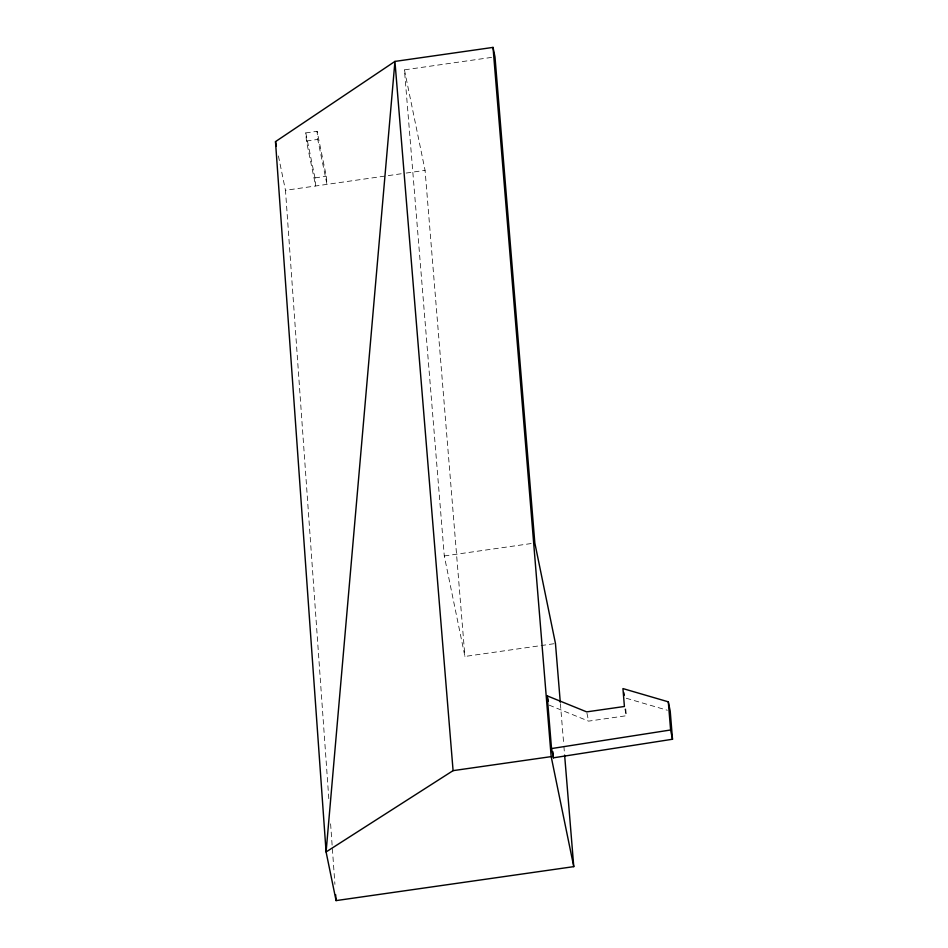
<?xml version="1.0" encoding="UTF-8"?>
<svg xmlns="http://www.w3.org/2000/svg" width="948" height="948" viewBox="0 0 948 948"><rect width="100%" height="100%" fill="white"/><g stroke="black" fill="none" stroke-linecap="round" stroke-linejoin="round"><path stroke-width="0.71" stroke-dasharray="4.74 3.56" d="M554.011 643.728L464.923 656.454L444.292 555.955L404.441 69.856L494.986 56.916M305.766 132.921L314.985 177.88L315.66 185.986L306.429 141.027L305.766 132.921L317.082 131.31L326.313 176.269L326.977 184.374L317.746 139.415L317.082 131.31M306.429 141.027L317.746 139.415M314.985 177.88L326.313 176.269M328.814 798.702L285.478 190.299L404.713 173.259M406.159 173.057L425.071 170.356L464.923 656.454M444.292 555.955L531.923 543.441M549.105 705.111L588.59 721.132L626.308 715.74L625.633 707.481M626.261 698.249L667.368 710.253M624.957 709.128L626.308 715.74M586.954 713.192L588.59 721.132M404.441 69.856L425.071 170.356M278.416 155.946L285.478 190.299M560.398 703.7L563.776 744.808M563.894 746.277L564.498 753.613M330.603 823.812L334.917 884.354"/><path stroke-width="1.42" d="M564.617 755.082L573.765 866.638L336.078 900.6L326.088 851.944L275.489 141.631L394.937 61.419L493.031 47.4L494.986 56.916L534.838 543.026L555.469 643.514L560.28 702.231M453.085 770.641L326.088 851.944L394.937 61.419L453.085 770.641L551.179 756.623L573.765 866.638M551.523 748.565L670.615 729.984L668.304 701.828L622.943 688.58L624.412 706.485L586.682 711.877L547.197 695.856L551.523 748.565L553.419 757.819L672.511 739.239L670.212 711.083L668.304 701.828M670.615 729.984L672.511 739.239M623.76 692.55L624.305 695.192M547.197 695.856L548.288 701.141M275.489 141.631L276.366 145.933M552.921 751.776L553.17 754.691M553.288 756.149L553.419 757.819M493.031 47.4L551.179 756.623M335.651 894.699L336.078 900.6"/></g></svg>
